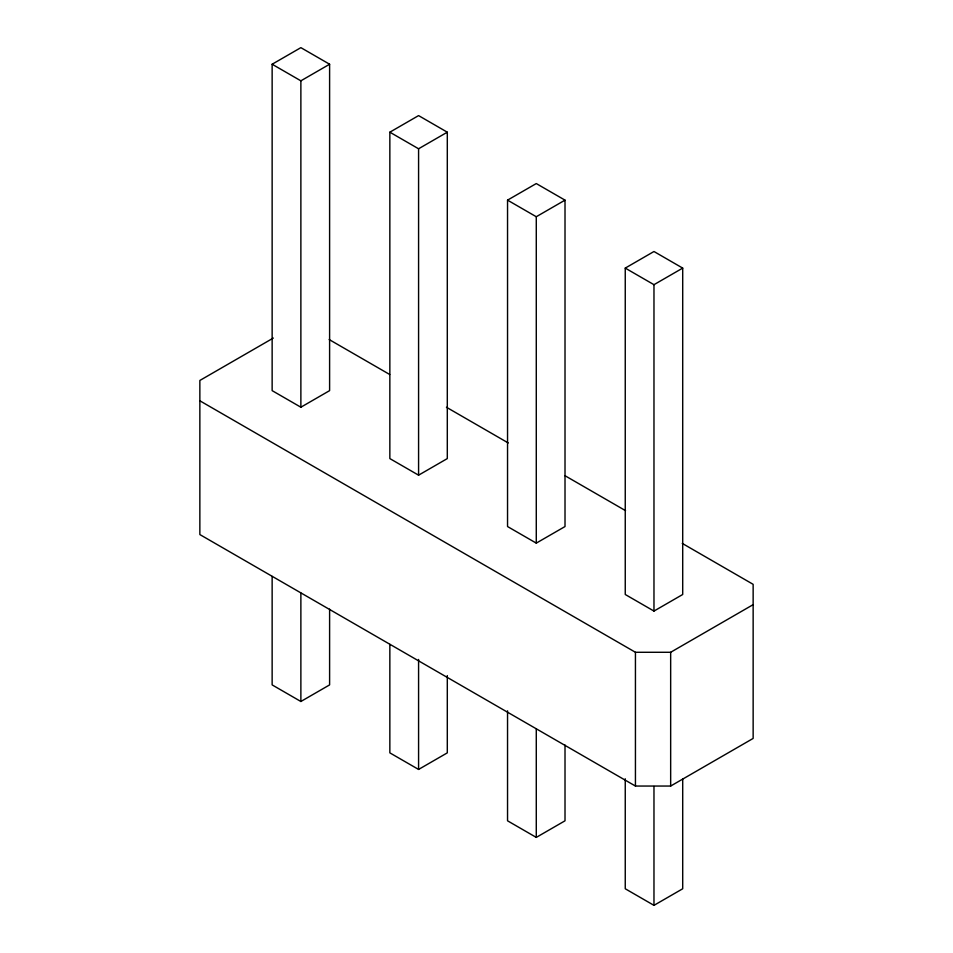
<?xml version="1.0" encoding="UTF-8"?>
<svg xmlns="http://www.w3.org/2000/svg" width="953" height="953" viewBox="0 0 953 953"><rect width="100%" height="100%" fill="white"/><g stroke="black" fill="none" stroke-linecap="round" stroke-linejoin="round"><path stroke-width="1.43" d="M272.141 64.232L300.874 47.65L329.607 64.232L329.607 390.635L300.874 407.217L272.141 390.635L272.141 64.232L300.874 80.826L329.607 64.232M389.848 132.193L418.581 115.599L447.302 132.193L447.302 458.584L418.581 475.178L389.848 458.584L389.848 132.193L418.581 148.775L447.302 132.193M507.544 200.142L536.277 183.56L565.01 200.142L565.01 526.544L536.277 543.127L507.544 526.544L507.544 200.142L536.277 216.736L565.01 200.142M273.32 338.053L199.856 380.461L199.856 534.562L635.437 786.046L670.662 786.046L753.144 738.432L753.144 584.332L682.265 543.401M625.251 268.103L653.972 251.509L682.705 268.103L682.705 594.493L653.972 611.076L625.251 594.493L625.251 268.103L653.972 284.685L682.705 268.103M272.141 576.41L272.141 684.897L300.874 701.491L329.607 684.897L329.607 609.11M389.848 644.371L389.848 752.858L418.581 769.44L447.302 752.858L447.302 675.582M199.856 400.796L635.437 652.281L670.662 652.281L753.144 604.655M507.544 710.831L507.544 820.807L536.277 837.401L565.01 820.807L565.01 745.02M625.251 778.792L625.251 888.768L653.972 905.35L682.705 888.768L682.705 778.792M329.154 339.542L389.729 374.505M446.433 407.253L508.283 442.966M564.986 475.702L625.561 510.665M670.662 652.281L670.662 786.046M653.972 284.685L653.972 611.076M653.972 786.463L653.972 905.35M635.437 652.281L635.437 786.046M536.277 216.736L536.277 543.127M536.277 728.914L536.277 837.401M418.581 148.775L418.581 475.178M418.581 659.464L418.581 769.44M300.874 80.826L300.874 407.217M300.874 593.004L300.874 701.491"/></g></svg>
